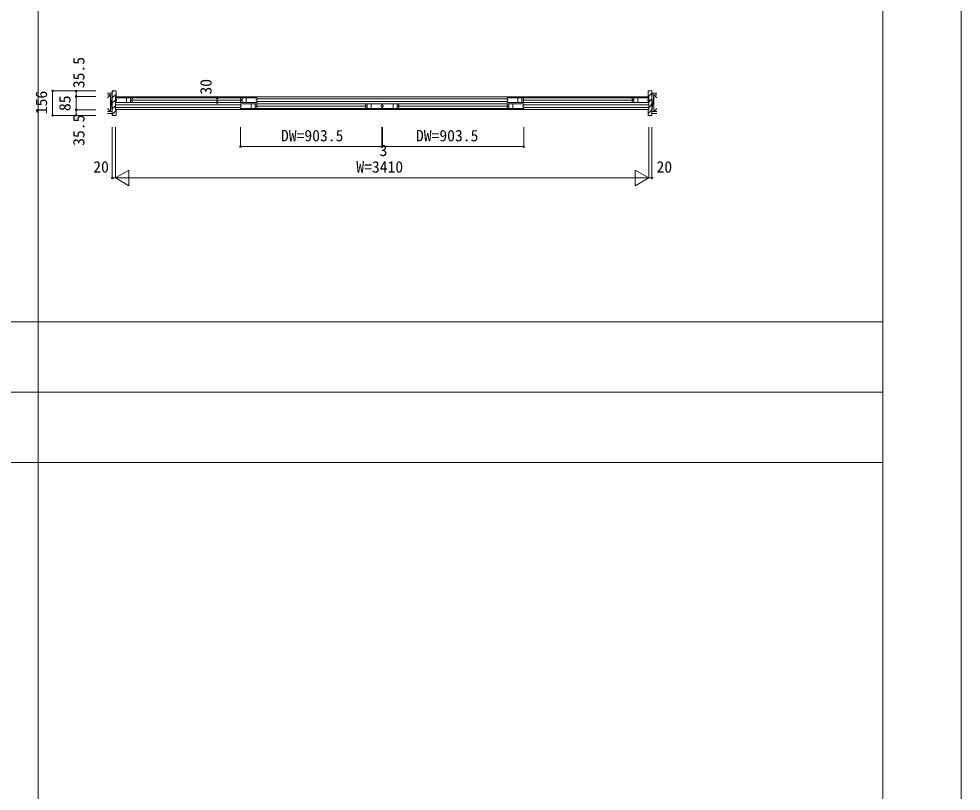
# Model space of a CAD drawing. Units: millimetres, scale not verified. Extents: x -21040 to 6475, y -14850 to 5150.
# Drawn here: x 452 to 6475, y -4850 to 86 of the extents above; entities that cross this region are included whole.
import ezdxf
from ezdxf.enums import TextEntityAlignment as Align

# ---------------------------------------------------------------- set-up
doc = ezdxf.new("R2010")
doc.units = ezdxf.units.MM
doc.header["$LTSCALE"] = 50
for name, color, linetype, lineweight in [('0-1_YKK_F1', 7, 'Continuous', 9), ('0-2_YKK_N1', 2, 'Continuous', 9), ('0-3_YKK_Z1', 7, 'Continuous', 9), ('0-5_YKK_B1', 4, 'Continuous', 9), ('0-7_YKK_B2', 5, 'Continuous', 9)]:
    doc.layers.add(name, color=color, linetype=linetype, lineweight=lineweight)
doc.styles.add('ＭＳ ゴシック', font='')
doc.styles.get('ＭＳ ゴシック').set_extended_font_data('MS Gothic')

msp = doc.modelspace()

# ---------------------------------------------------------------- linework, layer by layer
at = {"layer": '0-1_YKK_F1'}
for p, q in [((6475, -14850), (6475, 5150)), ((575, -14850), (575, 4650)), ((5975, -14850), (5975, 4650)), ((-21025, -1850), (5975, -1850)), ((-21025, -2300), (5975, -2300)), ((-21025, -2750), (5975, -2750))]:
    msp.add_line(p, q, dxfattribs=at)
at = {"layer": '0-2_YKK_N1'}
for p, q in [((943.19, -374.5), (668.19, -374.5)), ((818.18, -410), (818.18, -495)), ((1844.75, -418.5), (1719.75, -418.5)), ((943.19, -495), (818.18, -495)), ((818.18, -530.5), (818.18, -495)), ((1049, -605.5), (1049, -930.5)), ((1069, -605.5), (1069, -930.5)), ((1869, -605.5), (1869, -730.5)), ((2772.5, -605.5), (2772.5, -730.5)), ((2775.5, -605.5), (2775.5, -730.5)), ((3679, -605.5), (3679, -730.5)), ((4499, -605.5), (4499, -930.5)), ((2772.5, -730.5), (1869, -730.5)), ((2772.5, -730.5), (2775.5, -730.5)), ((2775.5, -730.5), (3679, -730.5)), ((1155.6, -880.5), (1155.6, -980.5)), ((4392.4, -880.5), (4392.4, -980.5)), ((1069, -930.5), (1049, -930.5)), ((1069, -930.5), (4479, -930.5)), ((4479, -930.5), (4392.4, -980.5)), ((4479, -930.5), (4499, -930.5))]:
    msp.add_line(p, q, dxfattribs=at)
for points in [[(943.19, -530.5), (668.19, -530.5), (668.19, -374.5)], [(943.19, -410), (818.18, -410), (818.18, -374.5)], [(1844.75, -448.5), (1719.75, -448.5), (1719.75, -418.5)], [(4479, -605.5), (4479, -930.5), (4392.4, -880.5)], [(1155.6, -880.5), (1069, -930.5), (1155.6, -980.5)]]:
    msp.add_lwpolyline(points, dxfattribs=at)
for centre in [(668.19, -374.5), (818.18, -374.5), (818.18, -410), (1719.75, -418.5), (1719.75, -448.5), (668.19, -530.5), (818.18, -495), (818.18, -530.5), (1869, -730.5), (2772.5, -730.5), (2775.5, -730.5), (3679, -730.5), (1049, -930.5), (4499, -930.5)]:
    msp.add_circle(centre, 5, dxfattribs=at)
at = {"layer": '0-3_YKK_Z1'}
for p, q in [((1049.5, -387.5), (1018.19, -387.5)), ((1037, -400), (1018.19, -418.81)), ((1049.5, -400), (1018.19, -400)), ((1049.5, -400), (1018.19, -400)), ((4498.5, -387.5), (4529.81, -387.5)), ((4498.5, -400), (4529.81, -400)), ((4498.5, -400), (4529.81, -400)), ((4511, -400), (4529.81, -418.81)), ((1018.19, -486.19), (1037, -505)), ((1018.19, -505), (1049.5, -505)), ((1018.19, -505), (1049.5, -505)), ((1018.19, -517.5), (1049.5, -517.5)), ((4529.81, -505), (4498.5, -505)), ((4529.81, -505), (4498.5, -505)), ((4529.81, -517.5), (4498.5, -517.5)), ((4529.81, -486.19), (4511, -505))]:
    msp.add_line(p, q, dxfattribs=at)
for points in [[(1037, -505), (1037, -400), (1049.5, -505)], [(4511, -505), (4511, -400), (4498.5, -505)]]:
    msp.add_lwpolyline(points, dxfattribs=at)
at = {"layer": '0-5_YKK_B1'}
for p, q in [((1070, -411), (4478, -411)), ((1071, -428.5), (1071, -418.5)), ((1071, -418.5), (1176, -418.5)), ((1968.8, -418.3), (1076.7, -418.3)), ((1140, -418.5), (1140, -448.5)), ((1165, -448.5), (1165, -418.5)), ((1869.5, -418.5), (1869.5, -427.5)), ((1974.5, -418.5), (1869.5, -418.5)), ((1880.5, -448.5), (1880.5, -418.5)), ((1905.5, -418.5), (1905.5, -448.5)), ((1974.5, -428.5), (1974.5, -418.5)), ((3573.5, -428.5), (3573.5, -418.5)), ((3573.5, -418.5), (3678.5, -418.5)), ((3579.2, -418.3), (4471.3, -418.3)), ((3642.5, -418.5), (3642.5, -448.5)), ((3667.5, -448.5), (3667.5, -418.5)), ((3678.5, -418.5), (3678.5, -427.5)), ((4477, -418.5), (4372, -418.5)), ((4383, -448.5), (4383, -418.5)), ((4408, -418.5), (4408, -448.5)), ((4477, -428.5), (4477, -418.5)), ((1868.8, -463), (1070, -463)), ((1868.8, -480), (1070, -480)), ((1071, -448.5), (1071, -438.5)), ((1176, -448.5), (1071, -448.5)), ((1076.7, -448.7), (1968.8, -448.7)), ((1168, -433.5), (1877.5, -433.5)), ((1869, -466.5), (1869, -456.5)), ((1869, -456.5), (1974, -456.5)), ((1869, -464.7), (1871.6, -464.7)), ((1869, -486.5), (1869, -476.5)), ((1869, -478.3), (1871.6, -478.3)), ((1869.5, -427.5), (1871, -427.5)), ((1869.5, -439.5), (1869.5, -448.5)), ((1871, -439.5), (1869.5, -439.5)), ((1869.5, -448.5), (1974.5, -448.5)), ((1871, -427.5), (1871, -429)), ((1871, -438), (1871, -439.5)), ((1871.6, -464.7), (1871.6, -467.7)), ((1871.6, -466.8), (1873.7, -466.8)), ((1871.6, -478.3), (1871.6, -475.3)), ((1874.7, -456.3), (2766.8, -456.3)), ((1938, -456.5), (1938, -486.5)), ((1963, -486.5), (1963, -456.5)), ((2675.5, -471.5), (1966, -471.5)), ((1971.9, -428.8), (1969.8, -428.8)), ((1971.9, -426.7), (1971.9, -429.7)), ((1974.5, -426.7), (1971.9, -426.7)), ((1971.9, -440.3), (1971.9, -437.3)), ((1974.5, -440.3), (1971.9, -440.3)), ((1972.5, -465.5), (1972.5, -467)), ((1974, -465.5), (1972.5, -465.5)), ((1972.5, -476), (1972.5, -477.5)), ((1972.5, -477.5), (1974, -477.5)), ((1974, -456.5), (1974, -465.5)), ((1974, -477.5), (1974, -486.5)), ((1974.5, -448.5), (1974.5, -438.5)), ((3573.3, -425), (1974.7, -425)), ((3573.3, -442), (1974.7, -442)), ((2772.5, -456.5), (2667.5, -456.5)), ((2678.5, -486.5), (2678.5, -456.5)), ((2703.5, -456.5), (2703.5, -486.5)), ((2772.5, -466.5), (2772.5, -456.5)), ((2772.5, -486.5), (2772.5, -476.5)), ((2775.5, -466.5), (2775.5, -456.5)), ((2775.5, -456.5), (2880.5, -456.5)), ((2775.5, -486.5), (2775.5, -476.5)), ((3673.3, -456.3), (2781.2, -456.3)), ((2844.5, -456.5), (2844.5, -486.5)), ((2869.5, -486.5), (2869.5, -456.5)), ((2872.5, -471.5), (3582, -471.5)), ((3573.5, -426.7), (3576.1, -426.7)), ((3573.5, -448.5), (3573.5, -438.5)), ((3573.5, -440.3), (3576.1, -440.3)), ((3678.5, -448.5), (3573.5, -448.5)), ((3574, -456.5), (3574, -465.5)), ((3679, -456.5), (3574, -456.5)), ((3574, -465.5), (3575.5, -465.5)), ((3574, -477.5), (3574, -486.5)), ((3575.5, -477.5), (3574, -477.5)), ((3575.5, -465.5), (3575.5, -467)), ((3575.5, -476), (3575.5, -477.5)), ((3576.1, -426.7), (3576.1, -429.7)), ((3576.1, -428.8), (3578.2, -428.8)), ((3576.1, -440.3), (3576.1, -437.3)), ((4471.3, -448.7), (3579.2, -448.7)), ((3585, -486.5), (3585, -456.5)), ((3610, -456.5), (3610, -486.5)), ((4380, -433.5), (3670.5, -433.5)), ((3676.4, -466.8), (3674.3, -466.8)), ((3676.4, -464.7), (3676.4, -467.7)), ((3679, -464.7), (3676.4, -464.7)), ((3676.4, -478.3), (3676.4, -475.3)), ((3679, -478.3), (3676.4, -478.3)), ((3677, -427.5), (3677, -429)), ((3678.5, -427.5), (3677, -427.5)), ((3677, -438), (3677, -439.5)), ((3677, -439.5), (3678.5, -439.5)), ((3678.5, -439.5), (3678.5, -448.5)), ((3679, -466.5), (3679, -456.5)), ((3679, -486.5), (3679, -476.5)), ((3679.2, -463), (4478, -463)), ((3679.2, -480), (4478, -480)), ((4372, -448.5), (4477, -448.5)), ((4477, -448.5), (4477, -438.5)), ((1070, -494), (4478, -494)), ((1974, -486.5), (1869, -486.5)), ((2766.8, -486.7), (1874.7, -486.7)), ((2667.5, -486.5), (2772.5, -486.5)), ((2880.5, -486.5), (2775.5, -486.5)), ((2781.2, -486.7), (3673.3, -486.7)), ((3574, -486.5), (3679, -486.5))]:
    msp.add_line(p, q, dxfattribs=at)
for points in [[(1176, -418.5), (1176, -427.5), (1174.5, -427.5), (1174.5, -429)], [(4372, -418.5), (4372, -427.5), (4373.5, -427.5), (4373.5, -429)], [(1071, -426.7), (1073.6, -426.7), (1073.6, -429.7)], [(1071, -440.3), (1073.6, -440.3), (1073.6, -437.3)], [(1073.6, -428.8), (1075.7, -428.8), (1075.7, -438.2), (1073.6, -438.2)], [(1174.5, -438), (1174.5, -439.5), (1176, -439.5), (1176, -448.5)], [(1873.7, -466.8), (1873.7, -476.2), (1871.6, -476.2)], [(1969.8, -428.8), (1969.8, -438.2), (1971.9, -438.2)], [(2667.5, -456.5), (2667.5, -465.5), (2669, -465.5), (2669, -467)], [(2669, -476), (2669, -477.5), (2667.5, -477.5), (2667.5, -486.5)], [(2769.9, -466.8), (2767.8, -466.8), (2767.8, -476.2), (2769.9, -476.2)], [(2772.5, -464.7), (2769.9, -464.7), (2769.9, -467.7)], [(2772.5, -478.3), (2769.9, -478.3), (2769.9, -475.3)], [(2775.5, -464.7), (2778.1, -464.7), (2778.1, -467.7)], [(2775.5, -478.3), (2778.1, -478.3), (2778.1, -475.3)], [(2778.1, -466.8), (2780.2, -466.8), (2780.2, -476.2), (2778.1, -476.2)], [(2880.5, -456.5), (2880.5, -465.5), (2879, -465.5), (2879, -467)], [(2879, -476), (2879, -477.5), (2880.5, -477.5), (2880.5, -486.5)], [(3578.2, -428.8), (3578.2, -438.2), (3576.1, -438.2)], [(3674.3, -466.8), (3674.3, -476.2), (3676.4, -476.2)], [(4373.5, -438), (4373.5, -439.5), (4372, -439.5), (4372, -448.5)], [(4474.4, -428.8), (4472.3, -428.8), (4472.3, -438.2), (4474.4, -438.2)], [(4477, -426.7), (4474.4, -426.7), (4474.4, -429.7)], [(4477, -440.3), (4474.4, -440.3), (4474.4, -437.3)]]:
    msp.add_lwpolyline(points, dxfattribs=at)
at = {"layer": '0-7_YKK_B2'}
for p, q in [((1049.5, -374.5), (1049.5, -530.5)), ((1071.5, -374.5), (1049.5, -374.5)), ((1049.5, -382.53), (1057.53, -374.5)), ((1049.5, -417.88), (1073.5, -393.88)), ((1069, -494), (1069, -411)), ((1070, -410), (1073, -410)), ((1073, -410), (1073.5, -409.5)), ((1073.5, -409.5), (1073.5, -376.5)), ((4474.5, -377.57), (4477.57, -374.5)), ((4474.5, -409.5), (4474.5, -376.5)), ((4475, -410), (4474.5, -409.5)), ((4478, -410), (4475, -410)), ((4476.5, -374.5), (4498.5, -374.5)), ((4477.43, -410), (4498.5, -388.93)), ((4479, -494), (4479, -411)), ((4498.5, -374.5), (4498.5, -530.5)), ((1049.5, -453.24), (1069, -433.73)), ((1049.5, -488.59), (1069, -469.09)), ((4479, -443.78), (4498.5, -424.28)), ((4479, -479.14), (4498.5, -459.64)), ((1049.5, -523.95), (1073.5, -499.95)), ((1049.5, -530.5), (1071.5, -530.5)), ((1073, -495), (1070, -495)), ((1073.5, -495.5), (1073, -495)), ((1073.5, -528.5), (1073.5, -495.5)), ((4474.5, -518.99), (4498.5, -494.99)), ((4474.5, -495.5), (4475, -495)), ((4474.5, -528.5), (4474.5, -495.5)), ((4475, -495), (4478, -495)), ((4498.5, -530.5), (4476.5, -530.5)), ((4498.35, -530.5), (4498.5, -530.35))]:
    msp.add_line(p, q, dxfattribs=at)
for centre, radius, start, end in [((1070, -411), 1, 90, 180), ((1071.5, -376.5), 2, 0, 90), ((4476.5, -376.5), 2, 90, 180), ((4478, -411), 1, 0, 90), ((1070, -494), 1, 180, 270), ((1071.5, -528.5), 2, 270, 0), ((4476.5, -528.5), 2, 180, 270), ((4478, -494), 1, 270, 0)]:
    msp.add_arc(centre, radius, start, end, dxfattribs=at)

# ---------------------------------------------------------------- texts
at = {"layer": '0-2_YKK_N1', "color": 4, "style": 'ＭＳ ゴシック'}
for s, p in [('35.5', (893.63, -356.76)), ('30', (1706.24, -397.62)), ('156', (654.68, -522.91)), ('85', (804.68, -502.91)), ('35.5', (893.63, -725.19))]:
    msp.add_text(s, height=73.31, rotation=90, dxfattribs=at).set_placement(p, align=Align.BOTTOM_LEFT)
for s, p in [('DW=903.5', (2127.63, -718.5)), ('DW=903.5', (2990.37, -718.5)), ('3', (2757.5, -812.95)), ('20', (927.85, -918.5)), ('W=3410', (2609.12, -918.5)), ('20', (4528, -918.5))]:
    msp.add_text(s, height=73.31, dxfattribs=at).set_placement(p, align=Align.BOTTOM_LEFT)

doc.saveas('drawing.dxf')
